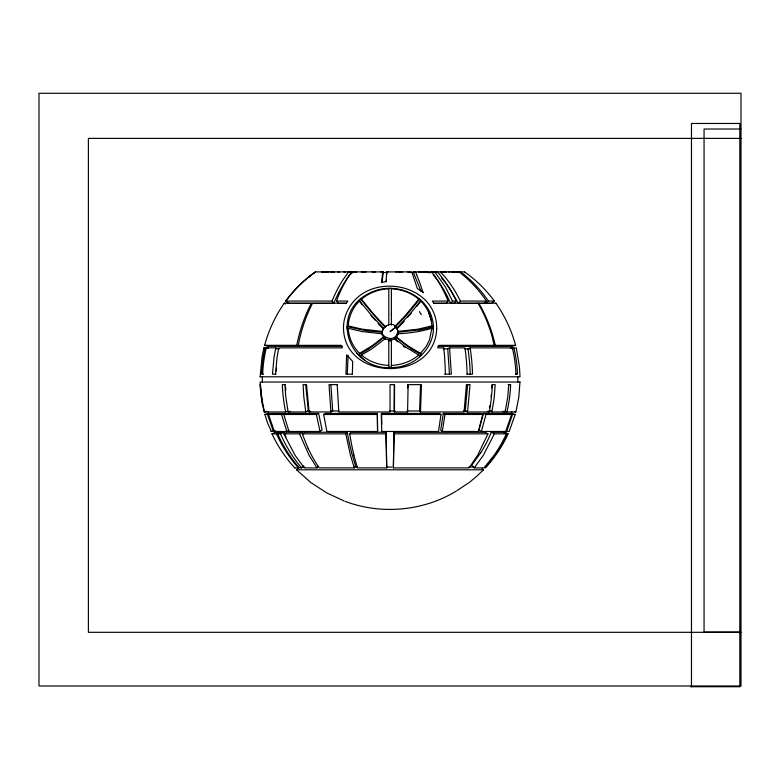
<?xml version="1.0" encoding="UTF-8"?>
<svg xmlns="http://www.w3.org/2000/svg" width="780" height="780" viewBox="0 0 780 780"><rect width="100%" height="100%" fill="white"/><g stroke="black" fill="none" stroke-linecap="round" stroke-linejoin="round"><path stroke-width="1.17" d="M354.959 271.898C350.61 272.025 347.227 278.635 344.487 282.613M285.694 301.06L332.085 301.06L333.83 303.41L288.824 303.41L285.694 301.06A130.689 130.689 0 0 1 311.893 274.414L315.452 271.898L383.351 271.898L382.044 282.613M408.125 384.637L407.569 411.967L394.436 411.967L394.582 384.637L390.039 384.637L390.039 411.967L338.822 411.967L337.184 384.637M394.046 432.256L393.364 467.902L469.102 467.902L477.721 455.169L487.978 433.846L485.033 432.256L394.046 432.256L393.364 467.902M352.375 374.166L352.697 361.423L346.661 354.851L345.92 374.166L352.492 374.166M420.537 384.637L419.591 410.992L420.508 411.967L464.061 411.967L466.43 384.637L470.048 384.637L467.571 411.967L489.274 411.967L490.591 404.586M347.285 374.166L348.075 355.29M353.876 455.169L357.425 467.902L386.714 467.902L386.461 452.819M467.639 384.637L465.241 410.992L467.571 411.967M508.755 384.637L507.751 397.118L505.079 411.967L491.917 411.967L488.855 410.992M420.508 411.967L421.483 384.637L407.579 384.637M260.149 376.789L262.012 357.142L263.933 347.87L265.824 348.338M386.392 281.59L386.51 279.552M275.506 374.166L277.075 357.142L278.762 347.87L342.332 347.87L341.162 345.335L298.243 345.335A132.415 96.817 -90 0 1 302.308 328.712A131.918 96.554 90 0 1 312.595 303.166L346.252 303.186L347.86 301.06L336.706 301.06L338.315 303.41L346.554 303.41M491.81 387.962L492.014 384.637L495.173 384.637L494.276 397.118L491.917 411.967M386.812 274.462L386.938 271.898M276.305 370.968L276.52 367.78M385.915 433.846L386.041 432.256L350.854 432.256L349.635 433.846L385.915 433.846L386.714 467.902M391.385 314.993L391.521 313.306M398.161 333.752L402.704 333.469A73.271 31.171 0 0 0 423.618 330.457L431.896 328.312L429.429 340.099L426.173 346.447L420.566 353.35L421.366 354.773L419.523 356.46L418.733 355.036L405.824 347.178L394.875 338.637L396.718 336.95L396.718 337.798L394.875 339.485M382.015 333.752L362.203 331.568L348.28 328.312L347.159 328.994L347.159 326.615L348.28 325.923C348.65 316.485 352.901 307.486 359.609 300.885L372.518 316.67L383.458 328.175L383.458 329.023L378.173 323.651M491.069 396.805L491.332 394.602M440.983 414.473L438.526 431.476L381.722 431.476L381.303 414.473L381.566 413.429L439.462 413.429L440.983 414.473L381.303 414.473M443.303 413.429L440.729 429.916L442.299 431.476L478.618 431.476L483.122 414.473L480.324 413.429L443.303 413.429L444.951 414.473L483.122 414.473M382.775 271.898L381.508 282.243L386.1 281.746L386.675 271.898L411.752 271.898L417.368 288.581L423.199 292.334M444.951 414.473L442.299 431.476M489.44 407.735L489.83 405.561M421.073 291.398L413.4 272.435L410.017 272.493L410.036 271.898M276.227 348.816L279.23 348.816L275.798 347.87L274.063 357.142L272.454 374.166L276.091 374.166M267.043 348.348L265.161 347.87L263.269 357.142L261.505 374.166L263.494 374.166M413.4 272.435L413.449 271.898L464.636 271.898M479.056 428.561L478.608 429.916L481.357 431.476L505.703 431.476L511.573 414.473L507.926 413.429L483.113 413.429L479.369 427.479M377.578 431.476L377.344 413.429L325.66 413.429L323.671 414.473L326.878 431.476L377.578 431.476L377.344 413.429M511.573 414.473L485.989 414.473L481.357 431.476M504.465 411.313L506.795 411.967L515.863 411.967L518.827 397.118L519.948 382.034M268.193 347.188L268.408 346.349L264.615 345.335C268.681 330.281 275.35 315.968 284.281 303.186L285.412 304.005M511.826 411.84L511.407 413.429L515.209 414.473L509.155 431.476L506.63 431.476L512.558 414.473L515.278 414.473M431.203 271.898C431.291 272.981 427.82 273.156 428.259 271.898M308.1 448.285A129.763 96.154 89.8 0 0 319.215 467.863L354.325 467.902L355.397 465.25L351.595 452.819M436.4 271.898L434.333 272.552L433.68 271.898M474.24 467.902L483.951 467.902L494.188 455.169A130.504 128.417 -89.2 0 0 506.366 433.846L494.344 433.846L483.415 455.169L474.24 467.902L471.715 465.25L480.656 452.819M504.884 431.379L504.484 432.256L508.102 433.846C502.291 446.277 494.656 457.889 485.267 467.902C493.116 458.396 502.164 446.209 507.526 433.846L508.102 433.846M385.3 338.637L371.29 349.284L361.442 355.036L360.652 356.46L358.81 354.773L359.609 353.35L372.518 345.491L383.458 336.95L385.3 338.637L385.3 339.485L383.458 337.798L383.458 336.95M454.857 271.898L453.511 272.483L453.57 271.898M349.927 274.687L351.936 271.898M433.748 274.638A130.864 72.755 -90 0 1 448.12 301.022L446.345 303.41L433.622 303.41M420.566 300.885L410.719 313.16L396.718 328.175L394.875 326.488L405.824 314.983L418.733 299.198L421.366 300.836L420.566 300.885C427.284 307.476 431.515 316.485 431.896 325.923L433.017 326.615L433.017 328.994L431.896 328.312M348.621 271.898L342.625 280.351A130.806 72.823 89.9 0 0 332.056 301.022M285.831 301.06L288.961 303.41L285.831 301.06C294.187 289.916 304.112 279.874 315.559 271.898M447.447 296.585L450.674 303.41L452.546 301.06L456.319 301.06L452.624 293.709M302.981 434.138L302.269 432.256L287.06 432.256L283.861 433.846L294.996 455.169L304.337 467.902L316.992 467.902L318.454 466.138M302.25 433.846L345.793 433.846L347.119 432.256L304.902 432.256L302.25 433.846L308.051 448.325M456.319 301.06L454.331 303.41L450.674 303.41M446.092 283.579L450.235 289.331L458.338 303.41L460.453 301.06L486.535 301.06C478.901 290.043 469.774 279.971 459.04 271.898M386.207 326.079L383.458 328.351L382.015 332.572C382.073 337.389 386.899 340.47 391.385 339.963L391.385 367.136L388.791 367.136L388.791 339.963C395.694 341.367 401.534 332.329 395.801 327.337M404.245 321.302L397.478 328.263M285.938 436.976L283.813 432.256L281.073 432.256L277.69 433.846C283.15 446.209 290.452 457.733 299.354 467.902L301.626 467.902L303.615 465.913M344.038 500.965L326.791 492.911L310.684 482.45L296.566 469.794L298.594 467.825M383.458 328.175L384.384 327.337M486.535 301.06L483.639 303.41L468.078 303.41M464.461 271.898C476.044 279.796 486.028 289.868 494.413 301.06L488.494 301.06L485.54 303.41L491.351 303.41M308.792 277.066L312.166 274.414M418.733 355.036C411.128 361.51 401.32 365.011 391.385 365.41M319.985 431.476L322.081 429.916L318.63 413.429L287.011 413.429L283.822 414.473L288.961 431.476L319.985 431.476L316.427 414.473L318.63 413.429M313.306 273.585L315.617 271.898M495.358 303.605L495.934 303.186C504.855 315.968 511.534 330.281 515.6 345.335L511.777 346.349L512.401 348.816M492.19 302.669L494.413 301.06M359.609 300.885L358.81 300.836L361.442 299.198C369.077 292.773 378.836 289.136 388.791 288.824M455.969 491.273C423.121 511.192 381.02 514.966 345.101 501.335M283.861 433.846L299.549 433.846L302.269 432.256M456.827 490.727L469.326 482.45L476.629 476.385L483.464 469.794L482.167 468.526M443.177 348.845L447.808 348.816L449.592 347.87L464.948 347.87A132.961 78.985 -90 0 1 467.123 374.166M284.905 384.637L285.802 397.118L288.171 411.967L305.779 411.967L303.829 397.118L303.089 384.637L306.511 384.637L309.104 411.967L330.925 411.967L332.699 410.992L330.866 384.637M268.515 414.473L281.57 414.473L284.827 413.429L272.161 413.429L268.515 414.473L274.385 431.476L286.816 431.476L288.883 430.433M277.69 433.846L280.507 433.846L283.813 432.256M271.927 433.846L276.49 433.846L279.903 432.256L275.564 432.256L271.996 433.846C277.787 446.287 285.5 457.811 294.791 467.902M270.865 431.476L275.203 430.697M271.323 431.311L267.608 423.082L264.878 414.473L271.206 413.429L264.81 414.473M467.698 348.845L470.165 347.87L512.431 347.87L510.598 348.348M309.104 411.967L310.723 411.313M305.779 411.967L308.305 410.992L305.702 384.637M492.394 337.984L494.198 345.335L491.078 346.349L437.814 346.349M288.171 411.967L290.209 411.313M266.633 411.333L264.196 411.967L262.519 404.586A130.357 130.309 -88.3 0 1 260.169 384.637L261.505 397.118L264.42 411.967L285.646 411.967L287.732 411.313M431.896 325.923L417.69 329.238L398.161 331.373L398.161 334.601M454.72 272.123L455.598 271.898M512.031 348.348L516.292 347.87L519.46 366.931L520.026 376.789L260.11 376.789M446.677 271.898L441.412 271.898M436.312 272.103L437.59 271.898M419.045 329.911L398.161 332.212M386.948 272.093L388.167 271.898M331.773 272.093L334.552 272.103M325.026 272.074L326.225 271.898M394.543 367.448C417.163 366.181 437.599 344.341 432.754 321.185C428.084 295.756 397.693 282.116 374.468 291.037C326.401 308.49 347.159 373.21 394.904 367.419M328.731 271.898L326.976 271.898M402.646 271.898L397.81 271.898M356.762 271.898L355.027 272.103M422.399 271.898L418.246 271.898M374.069 272.064L375.473 271.898M339.68 271.898L337.565 271.947M395.665 271.996L396.494 271.898M415.36 271.898L413.4 272.093M386.948 272.435L383.36 272.493M426.104 272.084L428.22 271.976M433.631 271.976L431.125 272.103M364.24 271.976L365.956 271.898M453.502 271.996L451.308 271.898M741 129.022L704.057 129.022L704.057 632.092L741 632.092L741 93.268L39 93.268L39 685.981L741 685.981L741 632.307L88.384 632.307L88.384 138.382L741 138.382M448.09 301.06L432.315 301.06L433.924 303.186L477.906 303.186M284.164 303.186L311.376 303.186A132.054 98.173 90 0 0 296.741 345.325L264.508 345.335M478.92 303.186L495.992 303.186M458.338 303.41L467.093 303.41M388.791 340.802L391.385 340.802M494.198 345.335L439.013 345.335L437.843 347.87L443.683 347.87M515.639 345.335L495.407 345.335L492.248 346.349L511.904 346.349M268.271 346.349L299.559 346.349L296.761 345.335M342.391 346.349L301.002 346.349L298.243 345.335M263.884 347.87L265.161 347.87M262.665 374.166A132.571 129.997 -89.9 0 1 266.292 347.88L275.798 347.87M464.665 348.845L469.609 348.816M444.727 374.166L451.337 374.166L449.592 347.87M466.849 374.166L472.514 374.166A132.824 84.172 90 0 0 470.145 347.88M515.551 374.166L517.52 374.166A133.049 130.465 89.9 0 0 513.893 347.87M520.065 382.034L260.11 382.034L262.529 404.586M285.548 384.637L282.311 384.637L282.555 389.6M337.642 384.637L329.033 384.637L330.925 411.967M508.111 384.637L510.529 384.637M307.408 410.992L309.787 410.992M331.09 410.992L338.773 410.992M389.659 410.992L395.128 410.992M407.764 410.992L420.508 410.992M463.388 410.992L466.849 410.992M489.411 410.992L491.498 410.992M511.534 413.429L508.872 413.429L512.558 414.473M283.822 414.473L316.427 414.473M323.671 414.473L376.954 414.473M504.601 432.256L503.987 432.256L507.526 433.846M394.163 433.846L487.978 433.846M302.601 467.084L304.756 467.084M354.12 467.084L357.347 467.084M386.695 467.084L391.804 467.084M468.887 467.084L474.065 467.084M294.694 467.902L298.379 467.902C289.399 457.753 282.019 446.228 276.49 433.846M296.566 469.794L483.61 469.794M690.641 686.731L739.82 686.731L739.82 123.464L691.47 123.464L691.47 686.731M383.36 271.966L380.747 271.898M347.909 271.898L351.946 271.976L351.946 272.493M407.491 271.898L410.017 271.966M361.286 271.898L363.451 271.976M391.385 288.824C401.3 289.253 411.167 292.685 418.733 299.198M422.546 271.898L425.539 272.074M382.015 332.212L366.19 330.73L347.159 326.615M388.791 365.41C378.875 365.04 369.028 361.51 361.442 355.036M448.627 271.898L449.621 271.966M343.726 271.898L345.394 272.064M371.933 271.898L373.152 272.025M330.242 271.898L331.393 272.093M266.282 347.87L268.144 348.348M514.956 411.713L515.863 411.967M455.93 271.898L456.729 272.123M348.28 325.923L362.203 329.189L382.015 331.373L382.015 334.601M502.778 411.313L505.079 411.967M321.613 272.074L321.526 271.937M324.675 272.005L321.848 271.898M487.285 411.313L489.274 411.967M483.113 413.429L485.989 414.473M506.376 433.846L502.876 432.256L491.205 432.256L494.344 433.846M410.719 347.597L420.566 353.35L421.366 354.773L411.489 349.021M460.444 271.898L463.798 274.414M457.509 271.957L458.416 271.976M356.528 353.077L364.806 360.243M385.3 326.488L374.351 314.983L361.442 299.198M440.388 271.898L442.796 274.414A130.514 87.925 90 0 1 456.514 293.709L460.453 301.06M359.609 353.35C352.862 346.788 348.709 337.74 348.28 328.312M437.434 271.898L439.696 274.414M433.212 274.862L434.606 276.481A126.74 75.845 -90 0 1 447.447 296.585M434.743 271.898L445.282 286.786L452.546 301.06M441.714 278.236L445.399 282.613M301.626 467.902C292.919 457.704 285.821 446.16 280.507 433.846M431.545 271.898L433.729 274.687M488.494 301.06L483.005 293.709A130.621 123.142 -90 0 0 463.788 274.423M316.992 467.902L309.026 455.169L299.549 433.846M419.445 311.581L421.307 314.603M407.043 410.992L407.569 411.967M415.457 271.898L416.793 274.687M273.448 431.476L267.53 414.473M286.816 431.476L281.57 414.473M354.325 467.902L350.425 455.169L345.793 433.846M428.581 312.205L431.301 320.716M268.223 411.879L268.642 413.429M394.3 410.992L394.436 411.967M447.759 348.845L449.446 374.166M381.82 424.223L381.566 413.429M740.171 630.874L740.171 633.301M517.822 376.789L517.822 382.034M458.562 271.908L458.562 272.483M391.385 325.172L391.385 288.473L388.791 288.473L388.791 325.172M262.353 376.789L262.353 382.034M410.797 347.782A77.493 23.4 48.2 0 1 396.747 337.126M407.706 384.677A126.224 17.706 90 0 1 407.686 388.031M477.984 303.118A131.957 109.492 -89.9 0 1 492.502 337.945M394.231 384.365A126.331 3.832 -90 0 1 394.105 409.393M411.44 348.894A74.987 22.474 48.1 0 1 396.698 337.681M439.637 274.54A130.397 82.534 89.9 0 1 452.527 293.836M405.113 347.451A74.929 22.435 48.1 0 1 403.279 346.106M397.878 341.874A74.929 22.435 48.1 0 1 395.616 339.992M386.5 451.834A126.321 4.027 89.9 0 1 386.1 431.457M383.477 337.652A74.987 22.454 -48.1 0 1 368.755 348.875M443.771 347.822A132.824 56.54 -90 0 1 445.341 374.156M478.842 303.254A132.093 110.702 89.9 0 1 495.29 345.365M512.382 347.89A132.873 128.778 90 0 1 515.96 374.166M351.692 452.644A126.565 47.551 -90 0 1 347.236 432.11M353.925 455.052A130.133 44.675 -90 0 1 349.703 433.758M467.932 348.757A128.612 81.666 -90 0 1 470.213 374.147M336.541 300.817A130.835 67.07 89.9 0 1 349.82 274.433M333.811 303.391A127.052 70.405 -89.9 0 1 344.477 282.584M416.686 275.106A130.738 44.109 89.8 0 1 423.033 292.753M377.93 319.4A75.66 22.405 48.2 0 1 360.994 299.169M375.375 320.287A75.758 22.464 48.2 0 1 371.056 315.49M362.212 304.814A75.758 22.464 48.2 0 1 359.18 300.856M285.782 390.195A126.604 105.319 -89.9 0 1 285.577 386.86M285.685 411.947A130.777 108.615 -89.9 0 1 282.594 389.59M385.31 327.288A75.641 22.591 48.1 0 1 377.803 319.576M420.995 300.856A75.758 22.464 -48.2 0 1 418.587 304.024M417.973 304.814A75.758 22.464 -48.2 0 1 416.656 306.472M411.226 313.053A75.758 22.464 -48.2 0 1 407.696 317.099M419.425 299.208A75.543 22.63 -48.1 0 1 394.865 327.278M368.706 348.972A74.714 22.542 -48.2 0 1 358.829 354.734M510.637 384.647A129.909 120.452 -90 0 1 506.902 411.996M433.115 326.674A74.539 31.902 0.1 0 1 419.123 329.979M491.264 432.286A126.428 111.667 90 0 1 480.714 452.868M492.307 384.628A130.162 101.702 -89.9 0 1 490.464 404.547M436.702 328.517C434.85 383.116 342.401 381.401 343.493 326.391A46.78 42.549 -1.5 0 1 348.348 309.114C368.667 270.738 437.063 282.711 436.702 328.517M397.81 332.368L395.909 336.16A7.654 6.952 0 0 1 390.585 338.559C368.959 334.659 395.509 312.819 397.81 332.368M419.523 299.149L419.933 299.549L419.523 299.149M393.013 329.248L390.088 331.646L396.133 326.995L393.013 329.248"/></g></svg>
